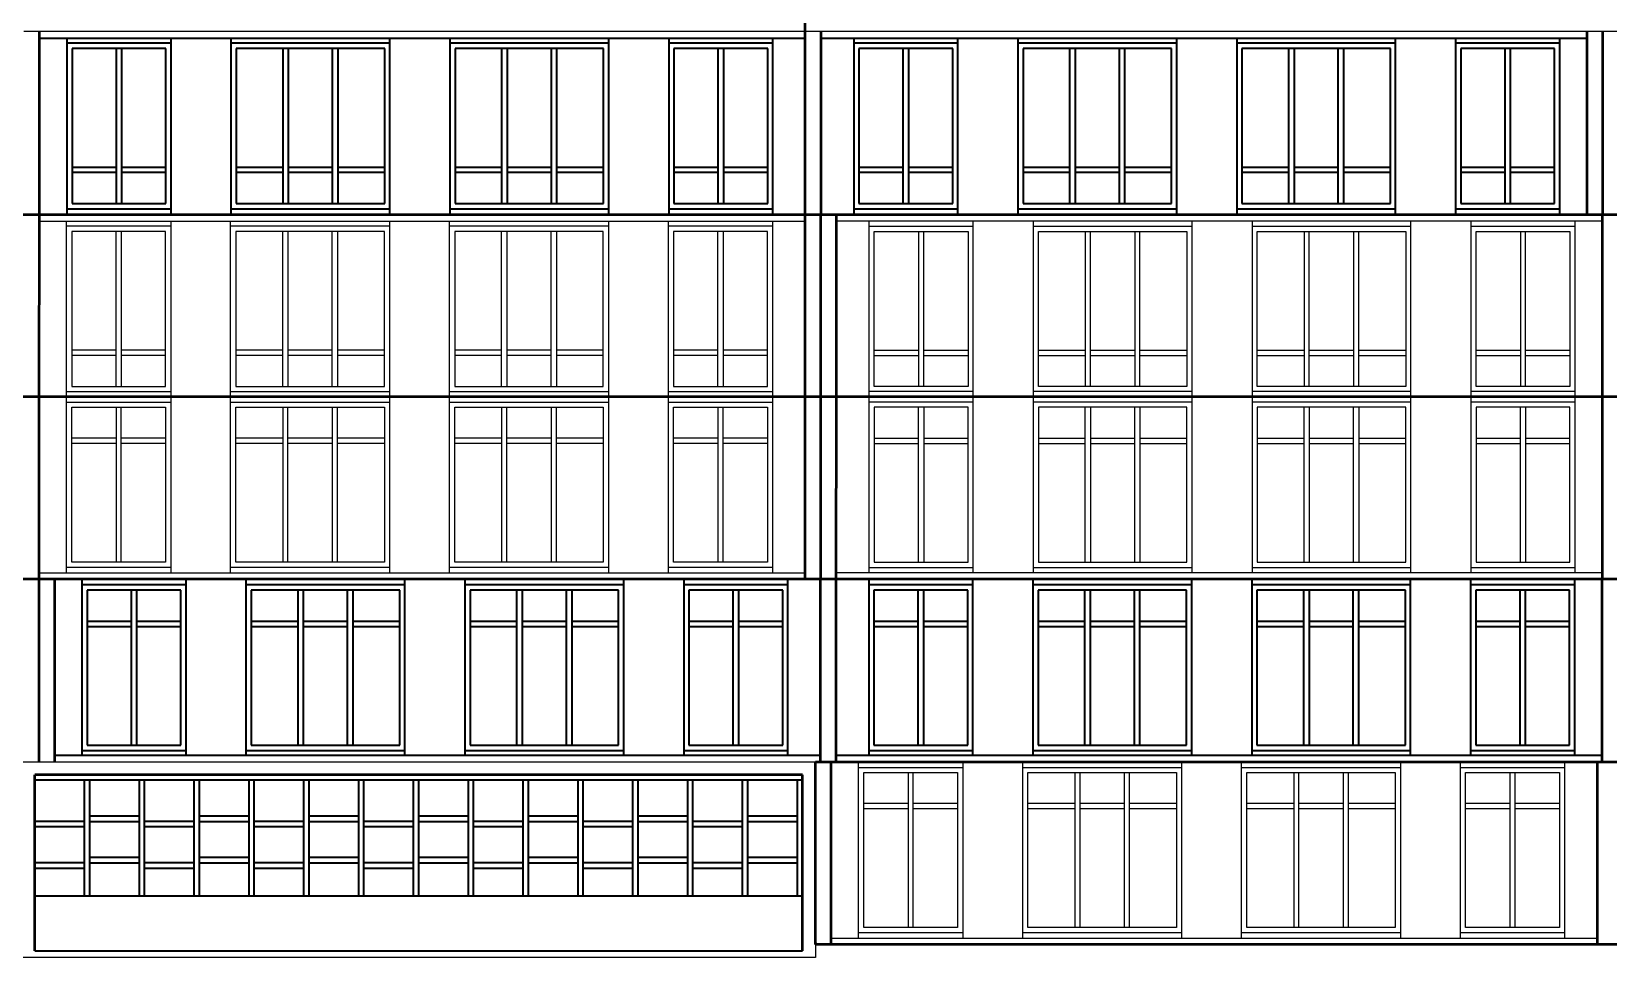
# Model space of a CAD drawing. Header units: centimetres. Extents: x 87 to 195, y 102 to 162.
# Drawn here: x 171.88 to 180.51, y 108.68 to 113.75 of the extents above; entities that cross this region are included whole.
import ezdxf

# ---------------------------------------------------------------- set-up
doc = ezdxf.new("R2010")
doc.units = ezdxf.units.CM

msp = doc.modelspace()

# ---------------------------------------------------------------- linework, layer by layer
at = {"lineweight": 50}
for p, q in [((176.1128, 110.7535), (176.1128, 123.7293)), ((171.9215, 110.7552), (171.9232, 113.7501)), ((176.2, 112.7494), (176.2, 113.7501)), ((180.3896, 113.7501), (180.3896, 112.7534)), ((180.4751, 113.7501), (180.4751, 112.7477)), ((158.9806, 112.7501), (189.1126, 112.7494)), ((171.9215, 112.7494), (171.9215, 112.7477)), ((176.1983, 110.7535), (176.1983, 112.7494)), ((176.2, 112.7534), (176.2, 112.7522)), ((176.2821, 109.7528), (176.2838, 112.7494)), ((180.4751, 110.7552), (180.4751, 112.7477)), ((189.1126, 111.7515), (163.2841, 111.7515)), ((180.5589, 110.7535), (163.2841, 110.7535)), ((171.9215, 110.1454), (171.9215, 110.7552)), ((172.007, 109.7528), (172.007, 110.7495)), ((176.1966, 109.7528), (176.1966, 110.7535)), ((176.1966, 110.7495), (176.1966, 110.7507)), ((180.4734, 109.7528), (180.4734, 110.7495)), ((180.4751, 110.7535), (180.4751, 110.7552)), ((171.9215, 109.7528), (171.9215, 110.143)), ((176.1697, 108.7549), (176.1697, 109.7528)), ((189.084, 109.7528), (176.1697, 109.7528)), ((176.2553, 108.7549), (176.2553, 109.7528)), ((180.4465, 109.7528), (180.4465, 108.7509)), ((176.0987, 109.6842), (171.8987, 109.6842)), ((171.8987, 108.7202), (171.8987, 109.6842)), ((176.0987, 108.7202), (176.0987, 109.6842)), ((176.1697, 108.7637), (176.1697, 108.7594)), ((176.1697, 108.7594), (176.1697, 108.7593)), ((184.8072, 108.7549), (176.1697, 108.7549))]:
    msp.add_line(p, q, dxfattribs=at)
for p, q in [((189.1126, 113.7501), (171.8377, 113.7501)), ((180.4751, 113.3599), (180.4751, 113.3575)), ((176.1983, 112.7494), (163.2841, 112.7494)), ((171.9215, 112.7494), (176.0747, 112.7494)), ((171.9215, 112.7135), (176.1128, 112.7135)), ((171.9232, 112.7534), (171.9232, 112.7494)), ((172.0712, 110.7894), (172.0712, 112.7135)), ((172.6414, 112.685), (172.0712, 112.685)), ((172.6414, 112.7135), (172.6414, 110.7894)), ((172.9693, 110.7894), (172.9693, 112.7135)), ((173.8389, 112.685), (172.9693, 112.685)), ((173.8389, 112.7135), (173.8389, 110.7894)), ((174.1668, 110.7894), (174.1668, 112.7135)), ((175.0364, 112.685), (174.1668, 112.685)), ((175.0364, 112.7135), (175.0364, 110.7894)), ((175.3643, 110.7894), (175.3643, 112.7135)), ((175.9346, 112.685), (175.3643, 112.685)), ((175.4252, 112.7494), (175.4252, 112.7487)), ((175.9346, 112.7135), (175.9346, 110.7894)), ((176.1983, 112.7494), (189.1126, 112.7494)), ((180.4751, 112.7135), (176.2838, 112.7135)), ((180.4751, 112.7494), (176.3219, 112.7494)), ((176.462, 112.7135), (176.462, 110.7894)), ((176.462, 112.685), (177.0323, 112.685)), ((176.9714, 112.7494), (176.9714, 112.7487)), ((177.0323, 110.7894), (177.0323, 112.7135)), ((177.3602, 112.7135), (177.3602, 110.7894)), ((177.3602, 112.685), (178.2298, 112.685)), ((178.2298, 110.7894), (178.2298, 112.7135)), ((178.5577, 112.7135), (178.5577, 110.7894)), ((178.5577, 112.685), (179.4273, 112.685)), ((179.4273, 110.7894), (179.4273, 112.7135)), ((179.7552, 112.7135), (179.7552, 110.7894)), ((179.7552, 112.685), (180.3254, 112.685)), ((180.3254, 110.7894), (180.3254, 112.7135)), ((180.3896, 112.7534), (180.3896, 112.7494)), ((172.0997, 112.6565), (172.0997, 111.8085)), ((172.6129, 112.6565), (172.0997, 112.6565)), ((172.3421, 111.8085), (172.3421, 112.6565)), ((172.3706, 112.6565), (172.3706, 111.8085)), ((172.6129, 111.8085), (172.6129, 112.6565)), ((173.8104, 112.6565), (172.9978, 112.6565)), ((172.9978, 112.6565), (172.9978, 111.8085)), ((173.2544, 111.8085), (173.2544, 112.6565)), ((173.283, 112.6565), (173.283, 111.8085)), ((173.5253, 111.8085), (173.5253, 112.6565)), ((173.5538, 112.6565), (173.5538, 111.8085)), ((173.8104, 111.8085), (173.8104, 112.6565)), ((175.0079, 112.6565), (174.1953, 112.6565)), ((174.1953, 112.6565), (174.1953, 111.8085)), ((174.452, 111.8085), (174.452, 112.6565)), ((174.4805, 112.6565), (174.4805, 111.8085)), ((174.7228, 111.8085), (174.7228, 112.6565)), ((174.7513, 112.6565), (174.7513, 111.8085)), ((175.0079, 111.8085), (175.0079, 112.6565)), ((175.9061, 112.6565), (175.3928, 112.6565)), ((175.3928, 112.6565), (175.3928, 111.8085)), ((175.6352, 111.8085), (175.6352, 112.6565)), ((175.6637, 112.6565), (175.6637, 111.8085)), ((175.9061, 111.8085), (175.9061, 112.6565)), ((176.4906, 111.8085), (176.4906, 112.6565)), ((176.4906, 112.6565), (177.0038, 112.6565)), ((176.7329, 112.6565), (176.7329, 111.8085)), ((176.7614, 111.8085), (176.7614, 112.6565)), ((177.0038, 112.6565), (177.0038, 111.8085)), ((177.3887, 111.8085), (177.3887, 112.6565)), ((177.3887, 112.6565), (178.2013, 112.6565)), ((177.6453, 112.6565), (177.6453, 111.8085)), ((177.6738, 111.8085), (177.6738, 112.6565)), ((177.9162, 112.6565), (177.9162, 111.8085)), ((177.9447, 111.8085), (177.9447, 112.6565)), ((178.2013, 112.6565), (178.2013, 111.8085)), ((178.5862, 111.8085), (178.5862, 112.6565)), ((178.5862, 112.6565), (179.3988, 112.6565)), ((178.8428, 112.6565), (178.8428, 111.8085)), ((178.8713, 111.8085), (178.8713, 112.6565)), ((179.1137, 112.6565), (179.1137, 111.8085)), ((179.1422, 111.8085), (179.1422, 112.6565)), ((179.3988, 112.6565), (179.3988, 111.8085)), ((179.7837, 112.6565), (180.2969, 112.6565)), ((179.7837, 111.8085), (179.7837, 112.6565)), ((180.0261, 112.6565), (180.0261, 111.8085)), ((180.0546, 111.8085), (180.0546, 112.6565)), ((180.2969, 112.6565), (180.2969, 111.8085)), ((172.3421, 112.0064), (172.0997, 112.0064)), ((172.6129, 112.0064), (172.3706, 112.0064)), ((173.2544, 112.0064), (172.9978, 112.0064)), ((173.5253, 112.0064), (173.283, 112.0064)), ((173.8104, 112.0064), (173.5538, 112.0064)), ((174.452, 112.0064), (174.1953, 112.0064)), ((174.7228, 112.0064), (174.4805, 112.0064)), ((175.0079, 112.0064), (174.7513, 112.0064)), ((175.6352, 112.0064), (175.3928, 112.0064)), ((175.9061, 112.0064), (175.6637, 112.0064)), ((176.4906, 112.0064), (176.7329, 112.0064)), ((176.7614, 112.0064), (177.0038, 112.0064)), ((177.3887, 112.0064), (177.6453, 112.0064)), ((177.6738, 112.0064), (177.9162, 112.0064)), ((177.9447, 112.0064), (178.2013, 112.0064)), ((178.5862, 112.0064), (178.8428, 112.0064)), ((178.8713, 112.0064), (179.1137, 112.0064)), ((179.1422, 112.0064), (179.3988, 112.0064)), ((179.7837, 112.0064), (180.0261, 112.0064)), ((180.0546, 112.0064), (180.2969, 112.0064)), ((172.3421, 111.9779), (172.0997, 111.9779)), ((172.6129, 111.9779), (172.3706, 111.9779)), ((173.2544, 111.9779), (172.9978, 111.9779)), ((173.5253, 111.9779), (173.283, 111.9779)), ((173.8104, 111.9779), (173.5538, 111.9779)), ((174.452, 111.9779), (174.1953, 111.9779)), ((174.7228, 111.9779), (174.4805, 111.9779)), ((175.0079, 111.9779), (174.7513, 111.9779)), ((175.6352, 111.9779), (175.3928, 111.9779)), ((175.9061, 111.9779), (175.6637, 111.9779)), ((176.4906, 111.9779), (176.7329, 111.9779)), ((176.7614, 111.9779), (177.0038, 111.9779)), ((177.3887, 111.9779), (177.6453, 111.9779)), ((177.6738, 111.9779), (177.9162, 111.9779)), ((177.9447, 111.9779), (178.2013, 111.9779)), ((178.5862, 111.9779), (178.8428, 111.9779)), ((178.8713, 111.9779), (179.1137, 111.9779)), ((179.1422, 111.9779), (179.3988, 111.9779)), ((179.7837, 111.9779), (180.0261, 111.9779)), ((180.0546, 111.9779), (180.2969, 111.9779)), ((171.9215, 111.7502), (171.9215, 111.7527)), ((172.0712, 111.78), (172.6414, 111.78)), ((172.0997, 111.8085), (172.6129, 111.8085)), ((172.9308, 111.7515), (172.965, 111.7515)), ((172.9693, 111.78), (173.8389, 111.78)), ((172.9978, 111.8085), (173.8104, 111.8085)), ((174, 111.7515), (174.0342, 111.7515)), ((174.1668, 111.78), (175.0364, 111.78)), ((174.1953, 111.8085), (175.0079, 111.8085)), ((175.0692, 111.7515), (175.1035, 111.7515)), ((175.3643, 111.78), (175.9346, 111.78)), ((175.3928, 111.8085), (175.9061, 111.8085)), ((176.1128, 111.7527), (176.1128, 111.7502)), ((176.2838, 111.7527), (176.2838, 111.7502)), ((177.0323, 111.78), (176.462, 111.78)), ((177.0038, 111.8085), (176.4906, 111.8085)), ((177.3274, 111.7515), (177.2932, 111.7515)), ((178.2298, 111.78), (177.3602, 111.78)), ((178.2013, 111.8085), (177.3887, 111.8085)), ((178.3966, 111.7515), (178.3624, 111.7515)), ((179.4273, 111.78), (178.5577, 111.78)), ((179.3988, 111.8085), (178.5862, 111.8085)), ((179.4658, 111.7515), (179.4316, 111.7515)), ((180.3254, 111.78), (179.7552, 111.78)), ((180.2969, 111.8085), (179.7837, 111.8085)), ((180.4751, 111.7502), (180.4751, 111.7527)), ((172.0712, 111.7229), (172.6414, 111.7229)), ((172.0997, 111.6944), (172.6129, 111.6944)), ((172.0997, 110.8464), (172.0997, 111.6944)), ((172.3421, 111.6944), (172.3421, 110.8464)), ((172.3706, 110.8464), (172.3706, 111.6944)), ((172.6129, 111.6944), (172.6129, 110.8464)), ((172.9693, 111.7229), (173.8389, 111.7229)), ((172.9978, 110.8464), (172.9978, 111.6944)), ((172.9978, 111.6944), (173.8104, 111.6944)), ((173.2544, 111.6944), (173.2544, 110.8464)), ((173.283, 110.8464), (173.283, 111.6944)), ((173.5253, 111.6944), (173.5253, 110.8464)), ((173.5538, 110.8464), (173.5538, 111.6944)), ((173.8104, 111.6944), (173.8104, 110.8464)), ((174.1668, 111.7229), (175.0364, 111.7229)), ((174.1953, 110.8464), (174.1953, 111.6944)), ((174.1953, 111.6944), (175.0079, 111.6944)), ((174.452, 111.6944), (174.452, 110.8464)), ((174.4805, 110.8464), (174.4805, 111.6944)), ((174.7228, 111.6944), (174.7228, 110.8464)), ((174.7513, 110.8464), (174.7513, 111.6944)), ((175.0079, 111.6944), (175.0079, 110.8464)), ((175.3643, 111.7229), (175.9346, 111.7229)), ((175.3928, 110.8464), (175.3928, 111.6944)), ((175.3928, 111.6944), (175.9061, 111.6944)), ((175.6352, 111.6944), (175.6352, 110.8464)), ((175.6637, 110.8464), (175.6637, 111.6944)), ((175.9061, 111.6944), (175.9061, 110.8464)), ((177.0323, 111.7229), (176.462, 111.7229)), ((177.0038, 111.6944), (176.4906, 111.6944)), ((176.4906, 111.6944), (176.4906, 110.8464)), ((176.7329, 110.8464), (176.7329, 111.6944)), ((176.7614, 111.6944), (176.7614, 110.8464)), ((177.0038, 110.8464), (177.0038, 111.6944)), ((178.2298, 111.7229), (177.3602, 111.7229)), ((178.2013, 111.6944), (177.3887, 111.6944)), ((177.3887, 111.6944), (177.3887, 110.8464)), ((177.6453, 110.8464), (177.6453, 111.6944)), ((177.6738, 111.6944), (177.6738, 110.8464)), ((177.9162, 110.8464), (177.9162, 111.6944)), ((177.9447, 111.6944), (177.9447, 110.8464)), ((178.2013, 110.8464), (178.2013, 111.6944)), ((179.4273, 111.7229), (178.5577, 111.7229)), ((179.3988, 111.6944), (178.5862, 111.6944)), ((178.5862, 111.6944), (178.5862, 110.8464)), ((178.8428, 110.8464), (178.8428, 111.6944)), ((178.8713, 111.6944), (178.8713, 110.8464)), ((179.1137, 110.8464), (179.1137, 111.6944)), ((179.1422, 111.6944), (179.1422, 110.8464)), ((179.3988, 110.8464), (179.3988, 111.6944)), ((180.3254, 111.7229), (179.7552, 111.7229)), ((179.7837, 111.6944), (179.7837, 110.8464)), ((180.2969, 111.6944), (179.7837, 111.6944)), ((180.0261, 110.8464), (180.0261, 111.6944)), ((180.0546, 111.6944), (180.0546, 110.8464)), ((180.2969, 110.8464), (180.2969, 111.6944)), ((172.3421, 111.525), (172.0997, 111.525)), ((172.3421, 111.4965), (172.0997, 111.4965)), ((172.6129, 111.525), (172.3706, 111.525)), ((172.6129, 111.4965), (172.3706, 111.4965)), ((173.2544, 111.525), (172.9978, 111.525)), ((173.2544, 111.4965), (172.9978, 111.4965)), ((173.5253, 111.525), (173.283, 111.525)), ((173.5253, 111.4965), (173.283, 111.4965)), ((173.8104, 111.525), (173.5538, 111.525)), ((173.8104, 111.4965), (173.5538, 111.4965)), ((174.452, 111.525), (174.1953, 111.525)), ((174.452, 111.4965), (174.1953, 111.4965)), ((174.7228, 111.525), (174.4805, 111.525)), ((174.7228, 111.4965), (174.4805, 111.4965)), ((175.0079, 111.525), (174.7513, 111.525)), ((175.0079, 111.4965), (174.7513, 111.4965)), ((175.6352, 111.525), (175.3928, 111.525)), ((175.6352, 111.4965), (175.3928, 111.4965)), ((175.9061, 111.525), (175.6637, 111.525)), ((175.9061, 111.4965), (175.6637, 111.4965)), ((176.4906, 111.525), (176.7329, 111.525)), ((176.4906, 111.4965), (176.7329, 111.4965)), ((176.7614, 111.525), (177.0038, 111.525)), ((176.7614, 111.4965), (177.0038, 111.4965)), ((177.3887, 111.525), (177.6453, 111.525)), ((177.3887, 111.4965), (177.6453, 111.4965)), ((177.6738, 111.525), (177.9162, 111.525)), ((177.6738, 111.4965), (177.9162, 111.4965)), ((177.9447, 111.525), (178.2013, 111.525)), ((177.9447, 111.4965), (178.2013, 111.4965)), ((178.5862, 111.525), (178.8428, 111.525)), ((178.5862, 111.4965), (178.8428, 111.4965)), ((178.8713, 111.525), (179.1137, 111.525)), ((178.8713, 111.4965), (179.1137, 111.4965)), ((179.1422, 111.525), (179.3988, 111.525)), ((179.1422, 111.4965), (179.3988, 111.4965)), ((179.7837, 111.525), (180.0261, 111.525)), ((179.7837, 111.4965), (180.0261, 111.4965)), ((180.0546, 111.525), (180.2969, 111.525)), ((180.0546, 111.4965), (180.2969, 111.4965)), ((171.9215, 110.7894), (176.1128, 110.7894)), ((172.6414, 110.8179), (172.0712, 110.8179)), ((172.6129, 110.8464), (172.0997, 110.8464)), ((173.8389, 110.8179), (172.9693, 110.8179)), ((173.8104, 110.8464), (172.9978, 110.8464)), ((175.0364, 110.8179), (174.1668, 110.8179)), ((175.0079, 110.8464), (174.1953, 110.8464)), ((175.9346, 110.8179), (175.3643, 110.8179)), ((175.9061, 110.8464), (175.3928, 110.8464)), ((180.4751, 110.7894), (176.2838, 110.7894)), ((176.462, 110.8179), (177.0323, 110.8179)), ((176.4906, 110.8464), (177.0038, 110.8464)), ((177.3602, 110.8179), (178.2298, 110.8179)), ((177.3887, 110.8464), (178.2013, 110.8464)), ((178.5577, 110.8179), (179.4273, 110.8179)), ((178.5862, 110.8464), (179.3988, 110.8464)), ((179.7552, 110.8179), (180.3254, 110.8179)), ((179.7837, 110.8464), (180.2969, 110.8464)), ((176.1983, 110.7535), (163.2841, 110.7535)), ((171.9215, 110.7535), (176.0747, 110.7535)), ((172.007, 110.7495), (172.007, 110.7535)), ((175.4252, 110.7535), (175.4252, 110.7542)), ((176.1983, 110.7535), (190.011, 110.7535)), ((180.4751, 110.7535), (176.3219, 110.7535)), ((176.9714, 110.7535), (176.9714, 110.7542)), ((180.4734, 110.7495), (180.4734, 110.7535)), ((171.9215, 110.143), (171.9215, 110.1454)), ((180.5589, 109.7528), (163.2841, 109.7528)), ((176.1697, 109.7528), (176.1697, 108.6842)), ((176.405, 108.7907), (176.405, 109.7528)), ((176.9752, 109.7528), (176.9752, 108.7907)), ((177.3031, 108.7907), (177.3031, 109.7528)), ((178.1727, 109.7528), (178.1727, 108.7907)), ((178.5006, 108.7907), (178.5006, 109.7528)), ((179.3702, 109.7528), (179.3702, 108.7907)), ((179.6981, 108.7907), (179.6981, 109.7528)), ((180.2683, 109.7528), (180.2683, 108.7907)), ((180.4465, 109.7528), (180.4465, 109.7516)), ((176.405, 109.7243), (176.9752, 109.7243)), ((176.4335, 109.6958), (176.9467, 109.6958)), ((176.4335, 108.8478), (176.4335, 109.6958)), ((176.6758, 109.6958), (176.6758, 108.8478)), ((176.7043, 108.8478), (176.7043, 109.6958)), ((176.9467, 109.6958), (176.9467, 108.8478)), ((177.3031, 109.7243), (178.1727, 109.7243)), ((177.3316, 108.8478), (177.3316, 109.6958)), ((177.3316, 109.6958), (178.1442, 109.6958)), ((177.5882, 109.6958), (177.5882, 108.8478)), ((177.6167, 108.8478), (177.6167, 109.6958)), ((177.8591, 109.6958), (177.8591, 108.8478)), ((177.8876, 108.8478), (177.8876, 109.6958)), ((178.1442, 109.6958), (178.1442, 108.8478)), ((178.5006, 109.7243), (179.3702, 109.7243)), ((178.5291, 108.8478), (178.5291, 109.6958)), ((178.5291, 109.6958), (179.3417, 109.6958)), ((178.7857, 109.6958), (178.7857, 108.8478)), ((178.8142, 108.8478), (178.8142, 109.6958)), ((179.0566, 109.6958), (179.0566, 108.8478)), ((179.0851, 108.8478), (179.0851, 109.6958)), ((179.3417, 109.6958), (179.3417, 108.8478)), ((179.6981, 109.7243), (180.2683, 109.7243)), ((179.7266, 108.8478), (179.7266, 109.6958)), ((179.7266, 109.6958), (180.2398, 109.6958)), ((179.969, 109.6958), (179.969, 108.8478)), ((179.9975, 108.8478), (179.9975, 109.6958)), ((180.2398, 109.6958), (180.2398, 108.8478)), ((176.6758, 109.5264), (176.4335, 109.5264)), ((176.6758, 109.4978), (176.4335, 109.4978)), ((176.9467, 109.5264), (176.7043, 109.5264)), ((176.9467, 109.4978), (176.7043, 109.4978)), ((177.5882, 109.5264), (177.3316, 109.5264)), ((177.5882, 109.4978), (177.3316, 109.4978)), ((177.8591, 109.5264), (177.6167, 109.5264)), ((177.8591, 109.4978), (177.6167, 109.4978)), ((178.1442, 109.5264), (177.8876, 109.5264)), ((178.1442, 109.4978), (177.8876, 109.4978)), ((178.7857, 109.5264), (178.5291, 109.5264)), ((178.7857, 109.4978), (178.5291, 109.4978)), ((179.0566, 109.5264), (178.8142, 109.5264)), ((179.0566, 109.4978), (178.8142, 109.4978)), ((179.3417, 109.5264), (179.0851, 109.5264)), ((179.3417, 109.4978), (179.0851, 109.4978)), ((179.969, 109.5264), (179.7266, 109.5264)), ((179.969, 109.4978), (179.7266, 109.4978)), ((180.2398, 109.5264), (179.9975, 109.5264)), ((180.2398, 109.4978), (179.9975, 109.4978)), ((176.9752, 108.8193), (176.405, 108.8193)), ((176.9467, 108.8478), (176.4335, 108.8478)), ((178.1727, 108.8193), (177.3031, 108.8193)), ((178.1442, 108.8478), (177.3316, 108.8478)), ((179.3702, 108.8193), (178.5006, 108.8193)), ((179.3417, 108.8478), (178.5291, 108.8478)), ((180.2683, 108.8193), (179.6981, 108.8193)), ((180.2398, 108.8478), (179.7266, 108.8478)), ((176.0987, 108.7202), (176.0987, 108.7202)), ((189.084, 108.7549), (176.1697, 108.7549)), ((176.2553, 108.7907), (176.9442, 108.7907)), ((180.4465, 108.7549), (176.2553, 108.7549)), ((176.2553, 108.7509), (176.2553, 108.7549)), ((176.8619, 108.7549), (176.8619, 108.7549)), ((176.9428, 108.7549), (176.9428, 108.7555)), ((176.9442, 108.7907), (176.9752, 108.7907)), ((176.9752, 108.7907), (180.4465, 108.7907)), ((171.8987, 108.6842), (163.2841, 108.6842)), ((171.9043, 108.6842), (171.8987, 108.6842)), ((171.9358, 108.6842), (171.9043, 108.6842)), ((171.9726, 108.6842), (171.9358, 108.6842)), ((171.985, 108.6842), (171.9726, 108.6842)), ((172.0165, 108.6842), (171.985, 108.6842)), ((172.0533, 108.6842), (172.0165, 108.6842)), ((172.0657, 108.6842), (172.0533, 108.6842)), ((172.0972, 108.6842), (172.0657, 108.6842)), ((172.134, 108.6842), (172.0972, 108.6842)), ((172.1464, 108.6842), (172.134, 108.6842)), ((172.1779, 108.6842), (172.1464, 108.6842)), ((172.2147, 108.6842), (172.1779, 108.6842)), ((172.2271, 108.6842), (172.2147, 108.6842)), ((172.2586, 108.6842), (172.2271, 108.6842)), ((172.2954, 108.6842), (172.2586, 108.6842)), ((172.3078, 108.6842), (172.2954, 108.6842)), ((172.3393, 108.6842), (172.3078, 108.6842)), ((172.3761, 108.6842), (172.3393, 108.6842)), ((172.3885, 108.6842), (172.3761, 108.6842)), ((172.4199, 108.6842), (172.3885, 108.6842)), ((172.4568, 108.6842), (172.4199, 108.6842)), ((172.4692, 108.6842), (172.4568, 108.6842)), ((172.5006, 108.6842), (172.4692, 108.6842)), ((172.5374, 108.6842), (172.5006, 108.6842)), ((172.5499, 108.6842), (172.5374, 108.6842)), ((172.551, 108.6842), (172.5499, 108.6842)), ((172.5813, 108.6842), (172.551, 108.6842)), ((176.1697, 108.6842), (172.5813, 108.6842)), ((175.3783, 108.6842), (175.3783, 108.6849))]:
    msp.add_line(p, q)
at = {"lineweight": 35}
for p, q in [((176.8876, 113.7501), (176.8876, 113.7495)), ((171.9232, 113.7142), (176.1145, 113.7142)), ((172.0729, 113.7142), (172.0729, 112.7534)), ((172.6431, 113.6857), (172.0729, 113.6857)), ((172.1014, 113.6572), (172.1014, 112.8092)), ((172.6146, 113.6572), (172.1014, 113.6572)), ((172.3438, 112.8092), (172.3438, 113.6572)), ((172.3723, 113.6572), (172.3723, 112.8092)), ((172.6146, 112.8092), (172.6146, 113.6572)), ((172.6431, 112.7534), (172.6431, 113.7142)), ((172.971, 113.7142), (172.971, 112.7494)), ((173.8407, 113.6857), (172.971, 113.6857)), ((173.8121, 113.6572), (172.9995, 113.6572)), ((172.9995, 113.6572), (172.9995, 112.8092)), ((173.2562, 112.8092), (173.2562, 113.6572)), ((173.2847, 113.6572), (173.2847, 112.8092)), ((173.527, 112.8092), (173.527, 113.6572)), ((173.5555, 113.6572), (173.5555, 112.8092)), ((173.8121, 112.8092), (173.8121, 113.6572)), ((173.8407, 112.7494), (173.8407, 113.7142)), ((174.1685, 113.7142), (174.1685, 112.7494)), ((175.0382, 113.6857), (174.1685, 113.6857)), ((175.0096, 113.6572), (174.1971, 113.6572)), ((174.1971, 113.6572), (174.1971, 112.8092)), ((174.4537, 112.8092), (174.4537, 113.6572)), ((174.4822, 113.6572), (174.4822, 112.8092)), ((174.7245, 112.8092), (174.7245, 113.6572)), ((174.753, 113.6572), (174.753, 112.8092)), ((175.0096, 112.8092), (175.0096, 113.6572)), ((175.0382, 112.7494), (175.0382, 113.7142)), ((175.366, 113.7142), (175.366, 112.7494)), ((175.9363, 113.6857), (175.366, 113.6857)), ((175.9078, 113.6572), (175.3946, 113.6572)), ((175.3946, 113.6572), (175.3946, 112.8092)), ((175.6369, 112.8092), (175.6369, 113.6572)), ((175.6654, 113.6572), (175.6654, 112.8092)), ((175.9078, 112.8092), (175.9078, 113.6572)), ((175.9363, 112.7494), (175.9363, 113.7142)), ((176.2, 113.7142), (180.3896, 113.7142)), ((176.3782, 113.7142), (176.3782, 112.7494)), ((176.9485, 113.6857), (176.3782, 113.6857)), ((176.4067, 113.6572), (176.4067, 112.8092)), ((176.92, 113.6572), (176.4067, 113.6572)), ((176.6491, 112.8092), (176.6491, 113.6572)), ((176.6776, 113.6572), (176.6776, 112.8092)), ((176.92, 112.8092), (176.92, 113.6572)), ((176.9485, 112.7494), (176.9485, 113.7142)), ((177.2764, 113.7142), (177.2764, 112.7494)), ((178.146, 113.6857), (177.2764, 113.6857)), ((178.1175, 113.6572), (177.3049, 113.6572)), ((177.3049, 113.6572), (177.3049, 112.8092)), ((177.5615, 112.8092), (177.5615, 113.6572)), ((177.59, 113.6572), (177.59, 112.8092)), ((177.8323, 112.8092), (177.8323, 113.6572)), ((177.8608, 113.6572), (177.8608, 112.8092)), ((178.1175, 112.8092), (178.1175, 113.6572)), ((178.146, 112.7494), (178.146, 113.7142)), ((178.4739, 113.7142), (178.4739, 112.7494)), ((179.3435, 113.6857), (178.4739, 113.6857)), ((179.315, 113.6572), (178.5024, 113.6572)), ((178.5024, 113.6572), (178.5024, 112.8092)), ((178.759, 112.8092), (178.759, 113.6572)), ((178.7875, 113.6572), (178.7875, 112.8092)), ((179.0298, 112.8092), (179.0298, 113.6572)), ((179.0584, 113.6572), (179.0584, 112.8092)), ((179.315, 112.8092), (179.315, 113.6572)), ((179.3435, 112.7494), (179.3435, 113.7142)), ((179.6714, 113.7142), (179.6714, 112.7494)), ((180.2416, 113.6857), (179.6714, 113.6857)), ((180.2131, 113.6572), (179.6999, 113.6572)), ((179.6999, 113.6572), (179.6999, 112.8092)), ((179.9422, 112.8092), (179.9422, 113.6572)), ((179.9707, 113.6572), (179.9707, 112.8092)), ((180.2131, 112.8092), (180.2131, 113.6572)), ((180.2416, 112.7494), (180.2416, 113.7142)), ((172.3438, 113.0071), (172.1014, 113.0071)), ((172.3438, 112.9786), (172.1014, 112.9786)), ((172.6146, 113.0071), (172.3723, 113.0071)), ((172.6146, 112.9786), (172.3723, 112.9786)), ((173.2562, 113.0071), (172.9995, 113.0071)), ((173.2562, 112.9786), (172.9995, 112.9786)), ((173.527, 113.0071), (173.2847, 113.0071)), ((173.527, 112.9786), (173.2847, 112.9786)), ((173.8121, 113.0071), (173.5555, 113.0071)), ((173.8121, 112.9786), (173.5555, 112.9786)), ((174.4537, 113.0071), (174.1971, 113.0071)), ((174.4537, 112.9786), (174.1971, 112.9786)), ((174.7245, 113.0071), (174.4822, 113.0071)), ((174.7245, 112.9786), (174.4822, 112.9786)), ((175.0096, 113.0071), (174.753, 113.0071)), ((175.0096, 112.9786), (174.753, 112.9786)), ((175.6369, 113.0071), (175.3946, 113.0071)), ((175.6369, 112.9786), (175.3946, 112.9786)), ((175.9078, 113.0071), (175.6654, 113.0071)), ((175.9078, 112.9786), (175.6654, 112.9786)), ((176.6491, 113.0071), (176.4067, 113.0071)), ((176.6491, 112.9786), (176.4067, 112.9786)), ((176.92, 113.0071), (176.6776, 113.0071)), ((176.92, 112.9786), (176.6776, 112.9786)), ((177.5615, 113.0071), (177.3049, 113.0071)), ((177.5615, 112.9786), (177.3049, 112.9786)), ((177.8323, 113.0071), (177.59, 113.0071)), ((177.8323, 112.9786), (177.59, 112.9786)), ((178.1175, 113.0071), (177.8608, 113.0071)), ((178.1175, 112.9786), (177.8608, 112.9786)), ((178.759, 113.0071), (178.5024, 113.0071)), ((178.759, 112.9786), (178.5024, 112.9786)), ((179.0298, 113.0071), (178.7875, 113.0071)), ((179.0298, 112.9786), (178.7875, 112.9786)), ((179.315, 113.0071), (179.0584, 113.0071)), ((179.315, 112.9786), (179.0584, 112.9786)), ((179.9422, 113.0071), (179.6999, 113.0071)), ((179.9422, 112.9786), (179.6999, 112.9786)), ((180.2131, 113.0071), (179.9707, 113.0071)), ((180.2131, 112.9786), (179.9707, 112.9786)), ((172.0729, 112.7807), (172.6431, 112.7807)), ((172.1014, 112.8092), (172.6146, 112.8092)), ((172.971, 112.7807), (173.8407, 112.7807)), ((172.9995, 112.8092), (173.8121, 112.8092)), ((174.1685, 112.7807), (175.0382, 112.7807)), ((174.1971, 112.8092), (175.0096, 112.8092)), ((175.366, 112.7807), (175.9363, 112.7807)), ((175.3946, 112.8092), (175.9078, 112.8092)), ((176.3782, 112.7807), (176.9485, 112.7807)), ((176.4067, 112.8092), (176.92, 112.8092)), ((177.2764, 112.7807), (178.146, 112.7807)), ((177.3049, 112.8092), (178.1175, 112.8092)), ((178.4739, 112.7807), (179.3435, 112.7807)), ((178.5024, 112.8092), (179.315, 112.8092)), ((179.6714, 112.7807), (180.2416, 112.7807)), ((179.6999, 112.8092), (180.2131, 112.8092)), ((172.155, 110.7535), (172.155, 109.7887)), ((172.7253, 110.7222), (172.155, 110.7222)), ((172.7253, 109.7887), (172.7253, 110.7535)), ((173.0531, 110.7535), (173.0531, 109.7887)), ((173.9228, 110.7222), (173.0531, 110.7222)), ((173.9228, 109.7887), (173.9228, 110.7535)), ((174.2507, 110.7535), (174.2507, 109.7887)), ((175.1203, 110.7222), (174.2507, 110.7222)), ((175.1203, 109.7887), (175.1203, 110.7535)), ((175.4482, 110.7535), (175.4482, 109.7887)), ((176.0184, 110.7222), (175.4482, 110.7222)), ((176.0184, 109.7887), (176.0184, 110.7535)), ((176.4603, 110.7535), (176.4603, 109.7887)), ((177.0306, 110.7222), (176.4603, 110.7222)), ((177.0306, 109.7887), (177.0306, 110.7535)), ((177.3585, 110.7535), (177.3585, 109.7887)), ((178.2281, 110.7222), (177.3585, 110.7222)), ((178.2281, 109.7887), (178.2281, 110.7535)), ((178.556, 110.7535), (178.556, 109.7887)), ((179.4256, 110.7222), (178.556, 110.7222)), ((179.4256, 109.7887), (179.4256, 110.7535)), ((179.7535, 110.7495), (179.7535, 109.7887)), ((180.3237, 110.7222), (179.7535, 110.7222)), ((180.3237, 109.7887), (180.3237, 110.7495)), ((172.6967, 110.6937), (172.1835, 110.6937)), ((172.1835, 110.6937), (172.1835, 109.8457)), ((172.4259, 109.8457), (172.4259, 110.6937)), ((172.4544, 110.6937), (172.4544, 109.8457)), ((172.6967, 109.8457), (172.6967, 110.6937)), ((173.8943, 110.6937), (173.0817, 110.6937)), ((173.0817, 110.6937), (173.0817, 109.8457)), ((173.3383, 109.8457), (173.3383, 110.6937)), ((173.3668, 110.6937), (173.3668, 109.8457)), ((173.6091, 109.8457), (173.6091, 110.6937)), ((173.6376, 110.6937), (173.6376, 109.8457)), ((173.8943, 109.8457), (173.8943, 110.6937)), ((175.0918, 110.6937), (174.2792, 110.6937)), ((174.2792, 110.6937), (174.2792, 109.8457)), ((174.5358, 109.8457), (174.5358, 110.6937)), ((174.5643, 110.6937), (174.5643, 109.8457)), ((174.8066, 109.8457), (174.8066, 110.6937)), ((174.8352, 110.6937), (174.8352, 109.8457)), ((175.0918, 109.8457), (175.0918, 110.6937)), ((175.4767, 110.6937), (175.4767, 109.8457)), ((175.9899, 110.6937), (175.4767, 110.6937)), ((175.719, 109.8457), (175.719, 110.6937)), ((175.7475, 110.6937), (175.7475, 109.8457)), ((175.9899, 109.8457), (175.9899, 110.6937)), ((177.0021, 110.6937), (176.4889, 110.6937)), ((176.4889, 110.6937), (176.4889, 109.8457)), ((176.7312, 109.8457), (176.7312, 110.6937)), ((176.7597, 110.6937), (176.7597, 109.8457)), ((177.0021, 109.8457), (177.0021, 110.6937)), ((178.1996, 110.6937), (177.387, 110.6937)), ((177.387, 110.6937), (177.387, 109.8457)), ((177.6436, 109.8457), (177.6436, 110.6937)), ((177.6721, 110.6937), (177.6721, 109.8457)), ((177.9145, 109.8457), (177.9145, 110.6937)), ((177.943, 110.6937), (177.943, 109.8457)), ((178.1996, 109.8457), (178.1996, 110.6937)), ((179.3971, 110.6937), (178.5845, 110.6937)), ((178.5845, 110.6937), (178.5845, 109.8457)), ((178.8411, 109.8457), (178.8411, 110.6937)), ((178.8696, 110.6937), (178.8696, 109.8457)), ((179.112, 109.8457), (179.112, 110.6937)), ((179.1405, 110.6937), (179.1405, 109.8457)), ((179.3971, 109.8457), (179.3971, 110.6937)), ((179.782, 110.6937), (179.782, 109.8457)), ((180.2952, 110.6937), (179.782, 110.6937)), ((180.0243, 109.8457), (180.0243, 110.6937)), ((180.0529, 110.6937), (180.0529, 109.8457)), ((180.2952, 109.8457), (180.2952, 110.6937)), ((172.1835, 110.5243), (172.4259, 110.5243)), ((172.1835, 110.4958), (172.4259, 110.4958)), ((172.4544, 110.5243), (172.6967, 110.5243)), ((172.4544, 110.4958), (172.6967, 110.4958)), ((173.0817, 110.5243), (173.3383, 110.5243)), ((173.0817, 110.4958), (173.3383, 110.4958)), ((173.3668, 110.5243), (173.6091, 110.5243)), ((173.3668, 110.4958), (173.6091, 110.4958)), ((173.6376, 110.5243), (173.8943, 110.5243)), ((173.6376, 110.4958), (173.8943, 110.4958)), ((174.2792, 110.5243), (174.5358, 110.5243)), ((174.2792, 110.4958), (174.5358, 110.4958)), ((174.5643, 110.5243), (174.8066, 110.5243)), ((174.5643, 110.4958), (174.8066, 110.4958)), ((174.8352, 110.5243), (175.0918, 110.5243)), ((174.8352, 110.4958), (175.0918, 110.4958)), ((175.4767, 110.5243), (175.719, 110.5243)), ((175.4767, 110.4958), (175.719, 110.4958)), ((175.7475, 110.5243), (175.9899, 110.5243)), ((175.7475, 110.4958), (175.9899, 110.4958)), ((176.4889, 110.5243), (176.7312, 110.5243)), ((176.4889, 110.4958), (176.7312, 110.4958)), ((176.7597, 110.5243), (177.0021, 110.5243)), ((176.7597, 110.4958), (177.0021, 110.4958)), ((177.387, 110.5243), (177.6436, 110.5243)), ((177.387, 110.4958), (177.6436, 110.4958)), ((177.6721, 110.5243), (177.9145, 110.5243)), ((177.6721, 110.4958), (177.9145, 110.4958)), ((177.943, 110.5243), (178.1996, 110.5243)), ((177.943, 110.4958), (178.1996, 110.4958)), ((178.5845, 110.5243), (178.8411, 110.5243)), ((178.5845, 110.4958), (178.8411, 110.4958)), ((178.8696, 110.5243), (179.112, 110.5243)), ((178.8696, 110.4958), (179.112, 110.4958)), ((179.1405, 110.5243), (179.3971, 110.5243)), ((179.1405, 110.4958), (179.3971, 110.4958)), ((179.782, 110.5243), (180.0243, 110.5243)), ((179.782, 110.4958), (180.0243, 110.4958)), ((180.0529, 110.5243), (180.2952, 110.5243)), ((180.0529, 110.4958), (180.2952, 110.4958)), ((172.1835, 109.8457), (172.6967, 109.8457)), ((173.0817, 109.8457), (173.8943, 109.8457)), ((174.2792, 109.8457), (175.0918, 109.8457)), ((175.4767, 109.8457), (175.9899, 109.8457)), ((176.4889, 109.8457), (177.0021, 109.8457)), ((177.387, 109.8457), (178.1996, 109.8457)), ((178.5845, 109.8457), (179.3971, 109.8457)), ((179.782, 109.8457), (180.2952, 109.8457)), ((176.1966, 109.7887), (172.007, 109.7887)), ((172.155, 109.8172), (172.7253, 109.8172)), ((173.0531, 109.8172), (173.9228, 109.8172)), ((174.2507, 109.8172), (175.1203, 109.8172)), ((175.4482, 109.8172), (176.0184, 109.8172)), ((175.5091, 109.7528), (175.509, 109.7535)), ((180.4734, 109.7887), (176.2821, 109.7887)), ((176.4603, 109.8172), (177.0306, 109.8172)), ((177.3585, 109.8172), (178.2281, 109.8172)), ((178.556, 109.8172), (179.4256, 109.8172)), ((179.7535, 109.8172), (180.3237, 109.8172)), ((171.8987, 109.6557), (176.0987, 109.6557)), ((172.1702, 109.0202), (172.1702, 109.6557)), ((172.1987, 109.0202), (172.1987, 109.6557)), ((172.4701, 109.0202), (172.4701, 109.6557)), ((172.4987, 109.0202), (172.4987, 109.6557)), ((172.7701, 109.0202), (172.7701, 109.6557)), ((172.7987, 109.0202), (172.7987, 109.6557)), ((173.0701, 109.0202), (173.0701, 109.6557)), ((173.0987, 109.0202), (173.0987, 109.6557)), ((173.3701, 109.0202), (173.3701, 109.6557)), ((173.3987, 109.0202), (173.3987, 109.6557)), ((173.6701, 109.0202), (173.6701, 109.6557)), ((173.6987, 109.0202), (173.6987, 109.6557)), ((173.9701, 109.0202), (173.9701, 109.6557)), ((173.9987, 109.0202), (173.9987, 109.6557)), ((174.2701, 109.0202), (174.2701, 109.6557)), ((174.2987, 109.0202), (174.2987, 109.6557)), ((174.5701, 109.0202), (174.5701, 109.6557)), ((174.5987, 109.0202), (174.5987, 109.6557)), ((174.8701, 109.0202), (174.8701, 109.6557)), ((174.8987, 109.0202), (174.8987, 109.6557)), ((175.1701, 109.0202), (175.1701, 109.6557)), ((175.1987, 109.0202), (175.1987, 109.6557)), ((175.4701, 109.0202), (175.4701, 109.6557)), ((175.4987, 109.0202), (175.4987, 109.6557)), ((175.7701, 109.0202), (175.7701, 109.6557)), ((175.7987, 109.0202), (175.7987, 109.6557)), ((176.0701, 109.0202), (176.0701, 109.6557)), ((172.1702, 109.4287), (171.8987, 109.4287)), ((172.4701, 109.4573), (172.1987, 109.4573)), ((172.1987, 109.4287), (172.4701, 109.4287)), ((172.7701, 109.4287), (172.4987, 109.4287)), ((173.0701, 109.4573), (172.7987, 109.4573)), ((172.7987, 109.4287), (173.0701, 109.4287)), ((173.3701, 109.4287), (173.0987, 109.4287)), ((173.6701, 109.4573), (173.3987, 109.4573)), ((173.3987, 109.4287), (173.6701, 109.4287)), ((173.9701, 109.4287), (173.6987, 109.4287)), ((174.2701, 109.4573), (173.9987, 109.4573)), ((173.9987, 109.4287), (174.2701, 109.4287)), ((174.5701, 109.4287), (174.2987, 109.4287)), ((174.8701, 109.4573), (174.5987, 109.4573)), ((174.5987, 109.4287), (174.8701, 109.4287)), ((175.1701, 109.4287), (174.8987, 109.4287)), ((175.4701, 109.4573), (175.1987, 109.4573)), ((175.1987, 109.4287), (175.4701, 109.4287)), ((175.7701, 109.4287), (175.4987, 109.4287)), ((176.0701, 109.4573), (175.7987, 109.4573)), ((175.7987, 109.4287), (176.0701, 109.4287)), ((171.8987, 109.4002), (172.1702, 109.4002)), ((172.4987, 109.4002), (172.7701, 109.4002)), ((173.0987, 109.4002), (173.3701, 109.4002)), ((173.6987, 109.4002), (173.9701, 109.4002)), ((174.2987, 109.4002), (174.5701, 109.4002)), ((174.8987, 109.4002), (175.1701, 109.4002)), ((175.4987, 109.4002), (175.7701, 109.4002)), ((172.1702, 109.2018), (171.8987, 109.2018)), ((171.8987, 109.1732), (172.1702, 109.1732)), ((172.4701, 109.2304), (172.1987, 109.2304)), ((172.1987, 109.2018), (172.4701, 109.2018)), ((172.7701, 109.2018), (172.4987, 109.2018)), ((172.4987, 109.1732), (172.7701, 109.1732)), ((173.0701, 109.2304), (172.7987, 109.2304)), ((172.7987, 109.2018), (173.0701, 109.2018)), ((173.3701, 109.2018), (173.0987, 109.2018)), ((173.0987, 109.1732), (173.3701, 109.1732)), ((173.6701, 109.2304), (173.3987, 109.2304)), ((173.3987, 109.2018), (173.6701, 109.2018)), ((173.9701, 109.2018), (173.6987, 109.2018)), ((173.6987, 109.1732), (173.9701, 109.1732)), ((174.2701, 109.2304), (173.9987, 109.2304)), ((173.9987, 109.2018), (174.2701, 109.2018)), ((174.5701, 109.2018), (174.2987, 109.2018)), ((174.2987, 109.1732), (174.5701, 109.1732)), ((174.8701, 109.2304), (174.5987, 109.2304)), ((174.5987, 109.2018), (174.8701, 109.2018)), ((175.1701, 109.2018), (174.8987, 109.2018)), ((174.8987, 109.1732), (175.1701, 109.1732)), ((175.4701, 109.2304), (175.1987, 109.2304)), ((175.1987, 109.2018), (175.4701, 109.2018)), ((175.7701, 109.2018), (175.4987, 109.2018)), ((175.4987, 109.1732), (175.7701, 109.1732)), ((176.0701, 109.2304), (175.7987, 109.2304)), ((175.7987, 109.2018), (176.0701, 109.2018)), ((176.0987, 109.0202), (171.8987, 109.0202)), ((171.8987, 108.7202), (176.0987, 108.7202))]:
    msp.add_line(p, q, dxfattribs=at)

doc.saveas('drawing.dxf')
